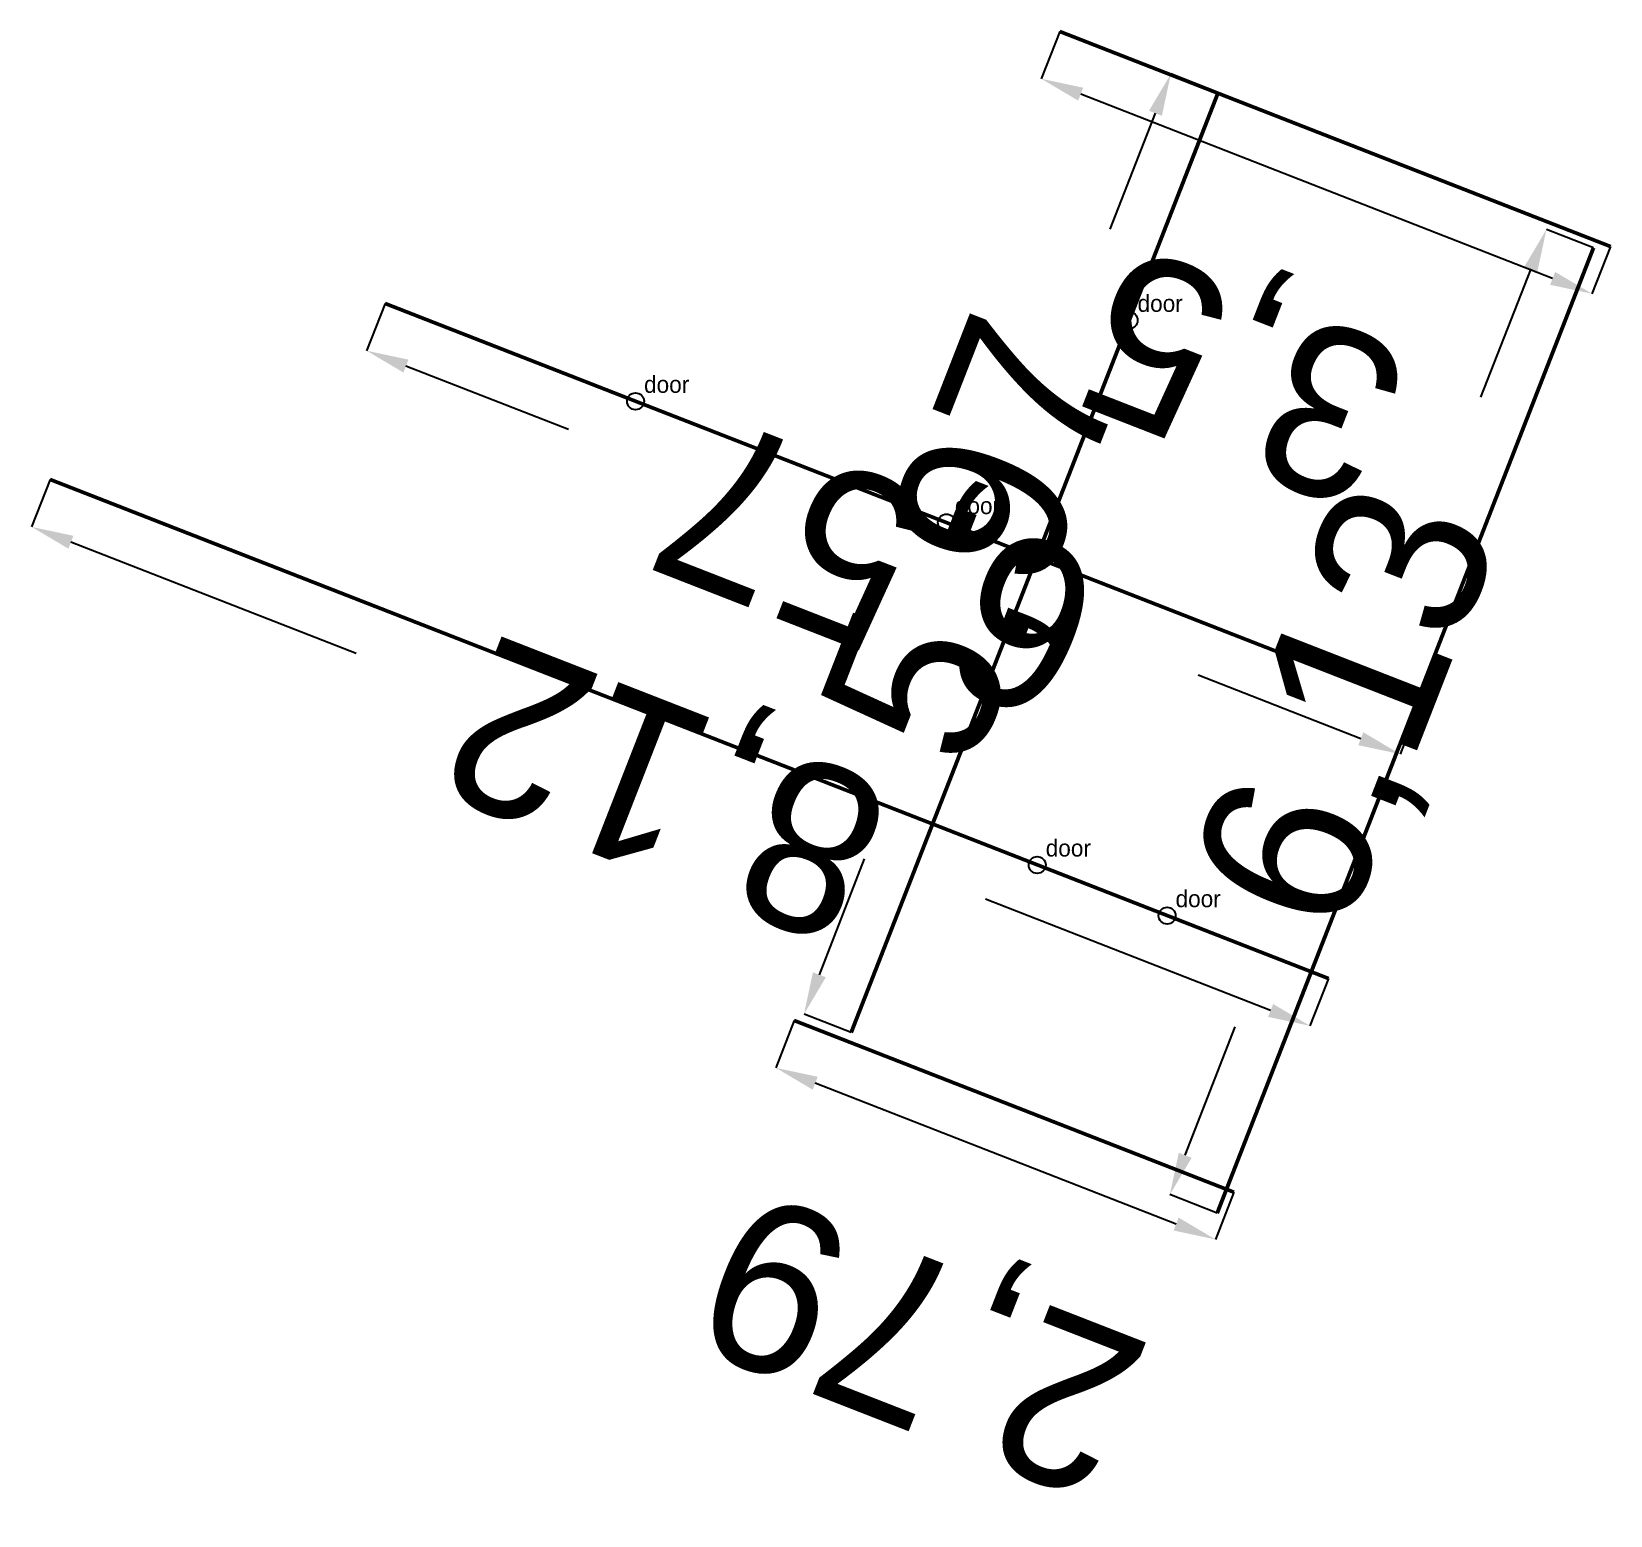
# Model space of a CAD drawing. Header units: metres. Extents: x -6.68 to 2.66, y -7.39 to 1.39.
import ezdxf

# ---------------------------------------------------------------- set-up
doc = ezdxf.new("R2010")
doc.units = ezdxf.units.M
doc.layers.add('DIMENSIONS', color=1, linetype='Continuous')
doc.layers.add('OPENINGS', color=3, linetype='Continuous')
doc.layers.add('WALLS', color=7, linetype='Continuous', lineweight=50)
doc.dimstyles.get("Standard").update_dxf_attribs({"dimtxt": 2.5, "dimasz": 2.5, "dimexe": 1.25, "dimexo": 0.625, "dimtad": 1, "dimcen": 2.5, "dimazin": 3, "dimtfac": 1, "dimtmove": 0, "dimatfit": 3})

# ---------------------------------------------------------------- blocks, each defined once
blk = doc.blocks.new('_CLOSEDFILLED')
at = {"color": 0, "linetype": 'BYBLOCK'}
blk.add_solid([(-1, 0.164), (0, 0), (-1, -0.164)], dxfattribs=at)
blk = doc.blocks.new('*D1')
for p, q in [((2.562, 0.1085), (2.2825, 0.2175)), ((1.8952, -0.7752), (2.1916, -0.0154)), ((0.1446, -5.2613), (0.4411, -4.5015)), ((0.3332, -5.6032), (0.0538, -5.4942))]:
    blk.add_line(p, q)
at = {"layer": 'Defpoints'}
for p in [(2.562, 0.1085), (0.0538, -5.4942), (0.3332, -5.6032)]:
    blk.add_point(p, dxfattribs=at)
at = {"layer": 'DIMENSIONS', "xscale": 0.25, "yscale": 0.25}
for p, rotation in [((2.2825, 0.2175), 68.68359611729079), ((0.0538, -5.4942), 248.6835961172908)]:
    blk.add_blockref('_CLOSEDFILLED', p, dxfattribs=dict(at, rotation=rotation))
at = {"layer": 'DIMENSIONS', "insert": (1.1681, -2.6383), "char_height": 1, "attachment_point": 5, "rotation": 68.6836}
blk.add_mtext('6,13', dxfattribs=at)
blk = doc.blocks.new('*D2')
for p, q in [((-4.5919, -0.2202), (-4.701, -0.4997)), ((-3.5053, -0.9662), (-4.4681, -0.5905)), ((1.1839, -2.796), (0.2211, -2.4203)), ((1.5258, -2.6074), (1.4167, -2.8869))]:
    blk.add_line(p, q)
at = {"layer": 'Defpoints'}
for p in [(-4.5919, -0.2202), (1.5258, -2.6074), (1.4167, -2.8869)]:
    blk.add_point(p, dxfattribs=at)
at = {"layer": 'DIMENSIONS', "xscale": 0.25, "yscale": 0.25}
for p, rotation in [((-4.701, -0.4997), 158.68359611729076), ((1.4167, -2.8869), 338.6835961172908)]:
    blk.add_blockref('_CLOSEDFILLED', p, dxfattribs=dict(at, rotation=rotation))
at = {"layer": 'DIMENSIONS', "insert": (-1.6421, -1.6933), "char_height": 1, "attachment_point": 5, "rotation": 158.6836}
blk.add_mtext('6,57', dxfattribs=at)
blk = doc.blocks.new('*D3')
for p, q in [((-6.5752, -1.2627), (-6.6843, -1.5422)), ((-4.7637, -2.2916), (-6.4514, -1.6331)), ((0.6503, -4.4043), (-1.0374, -3.7457)), ((0.9922, -4.2157), (0.8832, -4.4951))]:
    blk.add_line(p, q)
at = {"layer": 'Defpoints'}
for p in [(-6.5752, -1.2627), (0.9922, -4.2157), (0.8832, -4.4951)]:
    blk.add_point(p, dxfattribs=at)
at = {"layer": 'DIMENSIONS', "xscale": 0.25, "yscale": 0.25}
for p, rotation in [((-6.6843, -1.5422), 158.68359611729076), ((0.8832, -4.4951), 338.6835961172908)]:
    blk.add_blockref('_CLOSEDFILLED', p, dxfattribs=dict(at, rotation=rotation))
at = {"layer": 'DIMENSIONS', "insert": (-2.9006, -3.0187), "char_height": 1, "attachment_point": 5, "rotation": 158.6836}
blk.add_mtext('8,12', dxfattribs=at)
blk = doc.blocks.new('*D4')
for p, q in [((-2.1696, -4.4644), (-2.2786, -4.7439)), ((0.0907, -5.6684), (-2.0457, -4.8348)), ((0.4326, -5.4798), (0.3236, -5.7593))]:
    blk.add_line(p, q)
at = {"layer": 'Defpoints'}
for p in [(-2.1696, -4.4644), (0.4326, -5.4798), (0.3236, -5.7593)]:
    blk.add_point(p, dxfattribs=at)
at = {"layer": 'DIMENSIONS', "xscale": 0.25, "yscale": 0.25}
for p, rotation in [((-2.2786, -4.7439), 158.68359611729073), ((0.3236, -5.7593), 338.68359611729073)]:
    blk.add_blockref('_CLOSEDFILLED', p, dxfattribs=dict(at, rotation=rotation))
at = {"layer": 'DIMENSIONS', "insert": (-1.3865, -6.2996), "char_height": 1, "attachment_point": 5, "rotation": 158.6836}
blk.add_mtext('2,79', dxfattribs=at)
blk = doc.blocks.new('*D5')
for p, q in [((0.3388, 1.0292), (0.0593, 1.1383)), ((-0.2993, 0.2193), (-0.0315, 0.9054)), ((-2.021, -4.1931), (-1.7533, -3.507)), ((-1.8324, -4.535), (-2.1119, -4.426))]:
    blk.add_line(p, q)
at = {"layer": 'Defpoints'}
for p in [(0.3388, 1.0292), (-2.1119, -4.426), (-1.8324, -4.535)]:
    blk.add_point(p, dxfattribs=at)
at = {"layer": 'DIMENSIONS', "xscale": 0.25, "yscale": 0.25}
for p, rotation in [((0.0593, 1.1383), 68.68359611729079), ((-2.1119, -4.426), 248.6835961172908)]:
    blk.add_blockref('_CLOSEDFILLED', p, dxfattribs=dict(at, rotation=rotation))
at = {"layer": 'DIMENSIONS', "insert": (-1.0263, -1.6438), "char_height": 1, "attachment_point": 5, "rotation": 68.6836}
blk.add_mtext('5,97', dxfattribs=at)
blk = doc.blocks.new('*D6')
for p, q in [((-0.5981, 1.3891), (-0.7071, 1.1097)), ((2.3196, -0.0714), (-0.4742, 1.0188)), ((2.6616, 0.1172), (2.5525, -0.1623))]:
    blk.add_line(p, q)
at = {"layer": 'Defpoints'}
for p in [(-0.5981, 1.3891), (2.6616, 0.1172), (2.5525, -0.1623)]:
    blk.add_point(p, dxfattribs=at)
at = {"layer": 'DIMENSIONS', "xscale": 0.25, "yscale": 0.25}
for p, rotation in [((-0.7071, 1.1097), 158.68359611729076), ((2.5525, -0.1623), 338.6835961172908)]:
    blk.add_blockref('_CLOSEDFILLED', p, dxfattribs=dict(at, rotation=rotation))
at = {"layer": 'DIMENSIONS', "insert": (0.5138, -0.5744), "char_height": 1, "attachment_point": 5, "rotation": 158.6836}
blk.add_mtext('3,5', dxfattribs=at)

msp = doc.modelspace()

# ---------------------------------------------------------------- linework, layer by layer
at = {"layer": 'OPENINGS', "color": 1}
for centre in [(-0.1875, -0.3196), (-3.1088, -0.7989), (-1.269, -1.5168), (-0.7312, -3.5432), (0.0373, -3.8431)]:
    msp.add_circle(centre, 0.05, dxfattribs=at)
at = {"layer": 'WALLS', "lineweight": 50}
for p, q in [((2.6616, 0.1172), (-0.5981, 1.3891)), ((-1.8324, -4.535), (0.3388, 1.0292)), ((0.3332, -5.6032), (2.562, 0.1085)), ((1.5258, -2.6074), (-4.5919, -0.2202)), ((0.9922, -4.2157), (-6.5752, -1.2627)), ((0.4326, -5.4798), (-2.1696, -4.4644))]:
    msp.add_line(p, q, dxfattribs=at)

# ---------------------------------------------------------------- texts
at = {"layer": 'OPENINGS'}
for p in [(-0.1375, -0.2696), (-3.0588, -0.7489), (-1.219, -1.4668), (-0.6812, -3.4932), (0.0873, -3.7931)]:
    msp.add_text('door', height=0.1, dxfattribs=at).set_placement(p)

# ---------------------------------------------------------------- dimensions: what is measured, and where the dimension line sits
at = {"layer": 'DIMENSIONS'}
for base, p1, p2, angle, picture, middle in [((2.5525, -0.1623), (2.6616, 0.1172), (-0.5981, 1.3891), 158.6836, '*D6', (0.5138, -0.5744)), ((-2.1119, -4.426), (-1.8324, -4.535), (0.3388, 1.0292), 68.6836, '*D5', (-1.0263, -1.6438)), ((0.0538, -5.4942), (0.3332, -5.6032), (2.562, 0.1085), 68.6836, '*D1', (1.1681, -2.6383)), ((1.4167, -2.8869), (1.5258, -2.6074), (-4.5919, -0.2202), 158.6836, '*D2', (-1.6421, -1.6933)), ((0.8832, -4.4951), (0.9922, -4.2157), (-6.5752, -1.2627), 158.6836, '*D3', (-2.9006, -3.0187)), ((0.3236, -5.7593), (0.4326, -5.4798), (-2.1696, -4.4644), 158.6836, '*D4', (-1.3865, -6.2996))]:
    dim = msp.add_linear_dim(base=base, p1=p1, p2=p2, angle=angle, dimstyle='Standard', dxfattribs=at)
    dim.commit()
    dim.dimension.update_dxf_attribs({"geometry": picture, "text_midpoint": middle})

doc.saveas('drawing.dxf')
